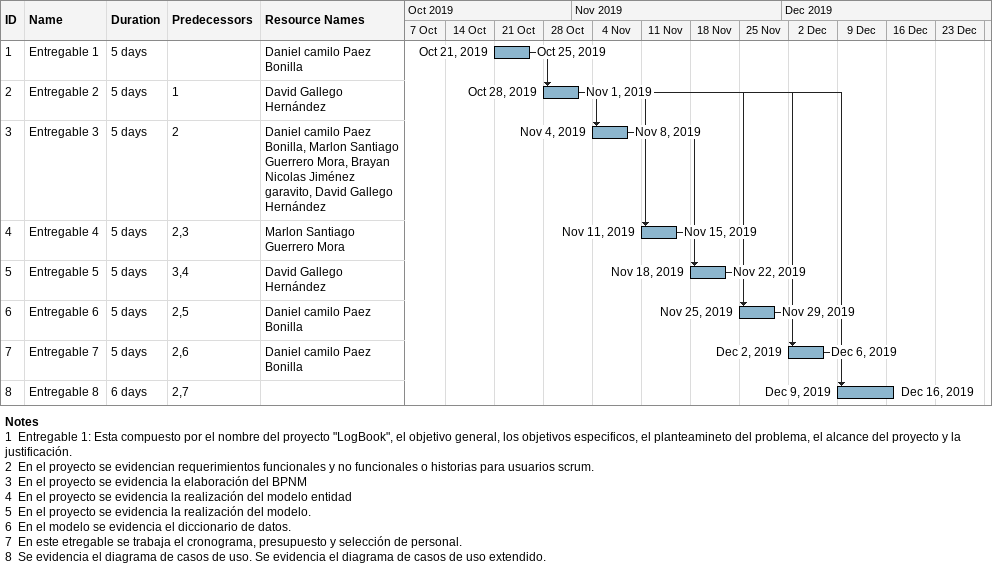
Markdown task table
| ID | Task | Duration | Start | Finish | Predecessors | Resources |
|---|---|---|---|---|---|---|
| 1 | Entregable 1 | 5d | 2019-10-21 | 2019-10-25 |  | Daniel camilo Paez Bonilla |
| 2 | Entregable 2 | 5d | 2019-10-28 | 2019-11-01 | 1 | David Gallego Hernández |
| 3 | Entregable 3 | 5d | 2019-11-04 | 2019-11-08 | 2 | Daniel camilo Paez Bonilla, Marlon Santiago Guerrero Mora, Brayan Nicolas Jiménez garavito, David Gallego Hernández |
| 4 | Entregable 4 | 5d | 2019-11-11 | 2019-11-15 | 2, 3 | Marlon Santiago Guerrero Mora |
| 5 | Entregable 5 | 5d | 2019-11-18 | 2019-11-22 | 3, 4 | David Gallego Hernández |
| 6 | Entregable 6 | 5d | 2019-11-25 | 2019-11-29 | 2, 5 | Daniel camilo Paez Bonilla |
| 7 | Entregable 7 | 5d | 2019-12-02 | 2019-12-06 | 2, 6 | Daniel camilo Paez Bonilla |
| 8 | Entregable 8 | 6d | 2019-12-09 | 2019-12-16 | 2, 7 |  |

Notes
- 1: Entregable 1: Esta compuesto por el nombre del proyecto "LogBook", el objetivo general, los objetivos especificos, el planteamineto del problema, el alcance del proyecto y la justificación.
- 2: En el proyecto se evidencian requerimientos funcionales y no funcionales o historias para usuarios scrum.
- 3: En el proyecto se evidencia la elaboración del BPNM
- 4: En el proyecto se evidencia la realización del modelo entidad
- 5: En el proyecto se evidencia la realización del modelo.
- 6: En el modelo se evidencia el diccionario de datos.
- 7: En este etregable se trabaja el cronograma, presupuesto y selección de personal.
- 8: Se evidencia el diagrama de casos de uso. Se evidencia el diagrama de casos de uso extendido.
